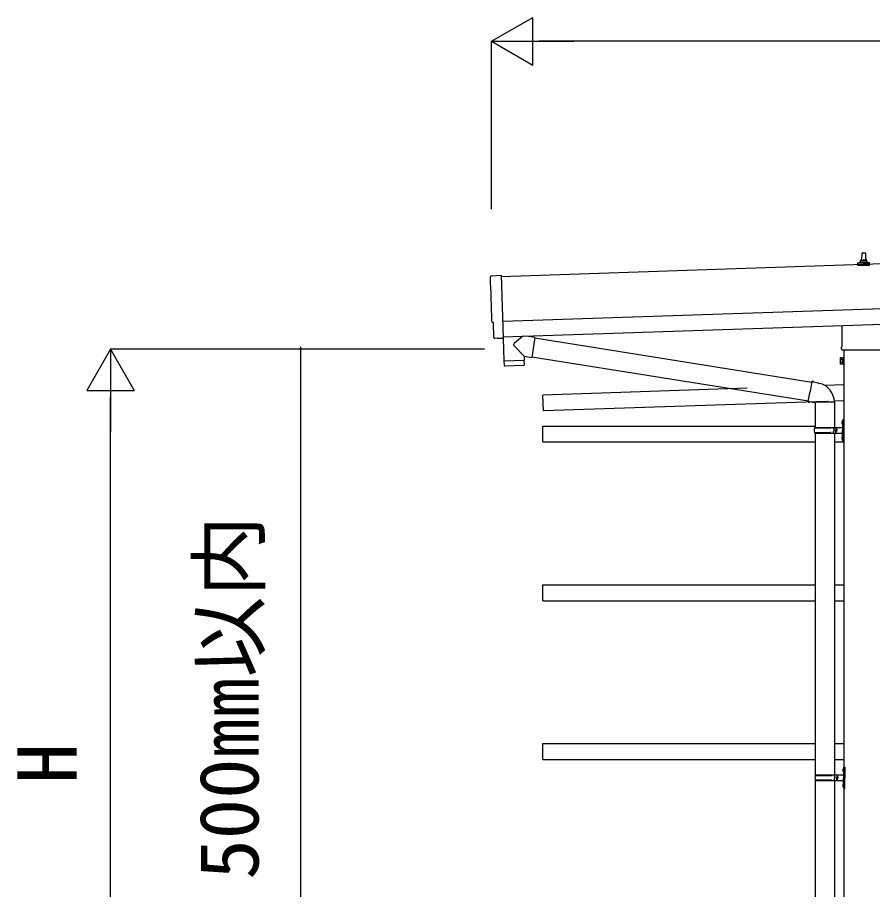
# Model space of a CAD drawing. Units: millimetres, scale not verified. Extents: x -13125 to 13125, y -19494 to 19412.
# Drawn here: x -325 to 2368, y 10554 to 13301 of the extents above; entities that cross this region are included whole.
import ezdxf
from ezdxf.enums import TextEntityAlignment as Align

# ---------------------------------------------------------------- set-up
doc = ezdxf.new("R2010")
doc.units = ezdxf.units.MM
doc.header["$LTSCALE"] = 70
for name, color, linetype in [('0-4_YKK_13', 4, 'Continuous'), ('0-5_YKK_A1', 4, 'Continuous'), ('0-6_YKK_D', 6, 'Continuous')]:
    doc.layers.add(name, color=color, linetype=linetype)
doc.styles.add('ＭＳ ゴシック', font='')
doc.styles.get('ＭＳ ゴシック').set_extended_font_data('MS Gothic')

msp = doc.modelspace()

# ---------------------------------------------------------------- linework, layer by layer
at = {"layer": '0-4_YKK_13'}
for p, q in [((2334.5, 12535.26), (2335.23, 12558.79)), ((2334.5, 12535.26), (2335.23, 12558.79)), ((2336.23, 12559.76), (2344.77, 12559.76)), ((2336.23, 12559.76), (2344.77, 12559.76)), ((2345.77, 12558.79), (2346.5, 12535.26)), ((2345.77, 12558.79), (2346.5, 12535.26)), ((2323.01, 12528.45), (2329.74, 12530.08)), ((2323.01, 12528.45), (2329.74, 12530.08)), ((2330.12, 12530.26), (2350.88, 12530.26)), ((2330.12, 12530.26), (2350.88, 12530.26)), ((2330.5, 12531.05), (2330.5, 12535.26)), ((2330.5, 12531.05), (2330.5, 12535.26)), ((2331.5, 12535.26), (2349.5, 12535.26)), ((2331.5, 12535.26), (2349.5, 12535.26)), ((2350.5, 12531.05), (2350.5, 12535.26)), ((2350.5, 12531.05), (2350.5, 12535.26)), ((2357.99, 12528.45), (2351.26, 12530.08)), ((2357.99, 12528.45), (2351.26, 12530.08)), ((2322.25, 12519.76), (2322.25, 12527.47)), ((2322.25, 12519.76), (2322.25, 12527.47)), ((2358.75, 12519.76), (2322.25, 12519.76)), ((2358.75, 12519.76), (2322.25, 12519.76)), ((2322.63, 12528.26), (2358.37, 12528.26)), ((2322.63, 12528.26), (2358.37, 12528.26)), ((2358.75, 12519.76), (2358.75, 12527.47)), ((2358.75, 12519.76), (2358.75, 12527.47)), ((2272.2, 12265.77), (2272.2, 12330.22)), ((2272.2, 12265.77), (2272.2, 12330.22)), ((1185.69, 12290.33), (1178.76, 12290.46)), ((1205.28, 12291.99), (1205.31, 12290.99)), ((1266.6, 12296.8), (1239.39, 12273.77)), ((1304.29, 12293.51), (1278.38, 12297.19)), ((1304.29, 12293.51), (1295.33, 12230.44)), ((1304.53, 12291.6), (2176.63, 12152.75)), ((1270.85, 12233.92), (1239.35, 12266.43)), ((2270.5, 12257), (2270.5, 12262.5)), ((2270.5, 12257), (2270.5, 12262.5)), ((1270.85, 12233.92), (1295.33, 12230.44)), ((1270.85, 12233.92), (1271.25, 12221.91)), ((1295.09, 12232.35), (2166.21, 12093.65)), ((2266.5, 12227.5), (2267.26, 12228.81)), ((2266.5, 12227.5), (2267.26, 12228.81)), ((2266.5, 12227.5), (2266.5, 12210.5)), ((2266.5, 12227.5), (2266.5, 12210.5)), ((2408.44, 12253.5), (2272.56, 12253.5)), ((2408.44, 12253.5), (2272.56, 12253.5)), ((1207.32, 12218.78), (1207.98, 12205.74)), ((1268.59, 12204.82), (1211.08, 12202.9)), ((1211.78, 12219.93), (1211.83, 12218.93)), ((1266.75, 12221.76), (1266.77, 12220.76)), ((2266.5, 12210.5), (2267.26, 12209.19)), ((2266.5, 12210.5), (2267.26, 12209.19)), ((2273.5, 12223.91), (2267.26, 12223.91)), ((2273.5, 12223.91), (2267.26, 12223.91)), ((2273.5, 12214.09), (2267.26, 12214.09)), ((2273.5, 12214.09), (2267.26, 12214.09)), ((2273.5, 12209.19), (2267.26, 12209.19)), ((2273.5, 12209.19), (2267.26, 12209.19)), ((2276, 12209.8), (2273.5, 12209.8)), ((2276, 12209.8), (2273.5, 12209.8)), ((2176.95, 12154.57), (2171.42, 12123.2)), ((2176.95, 12154.57), (2178.09, 12156.55)), ((2178.09, 12156.55), (2181.66, 12155.92)), ((2181.66, 12155.92), (2182.07, 12153.57)), ((2196.59, 12150.75), (2198.27, 12149.12)), ((2198.27, 12149.12), (2200.39, 12148.67)), ((2165.89, 12091.84), (2171.42, 12123.2)), ((2165.89, 12091.84), (2166.29, 12089.58)), ((2165.89, 12091.84), (2171.04, 12091.02)), ((2169.85, 12088.95), (2171.04, 12091.02)), ((2171.04, 12091.02), (2185.65, 12088.71)), ((2185.65, 12088.71), (2187.85, 12089.69)), ((2166.29, 12089.58), (2169.85, 12088.95)), ((2248.15, 12089.3), (2186.96, 12089.3)), ((2188, 12089.3), (2188, 12010)), ((2248, 12089.3), (2248, 12010)), ((2185, 12008), (2235.33, 12008)), ((2186, 12010), (2272, 12010)), ((2186, 12010), (2186, 12008)), ((2245, 12010), (2245, 12005.5)), ((2253, 12010), (2253, 12001)), ((2271.7, 12027.15), (2273.74, 12026.15)), ((2271.7, 12027.15), (2273.74, 12026.15)), ((2272.97, 12029.15), (2273.6, 12029.15)), ((2272.97, 12029.15), (2272.97, 12020.85)), ((2272.97, 12029.15), (2273.6, 12029.15)), ((2272.97, 12029.15), (2272.97, 12020.85)), ((2272.97, 12020.85), (2273.6, 12020.85)), ((2272.97, 12020.85), (2273.6, 12020.85)), ((2273.6, 12029.15), (2273.6, 12020.85)), ((2273.6, 12029.15), (2274, 12028.75)), ((2273.6, 12029.15), (2273.6, 12020.85)), ((2273.6, 12029.15), (2274, 12028.75)), ((2273.6, 12020.85), (2274, 12021.25)), ((2273.6, 12020.85), (2274, 12021.25)), ((2273.74, 12026.15), (2274.35, 12025)), ((2273.74, 12026.15), (2274.35, 12025)), ((2274, 12033), (2277, 12034.5)), ((2274, 12033), (2274, 12001)), ((2274, 12028.75), (2274, 12021.25)), ((2274, 12028.75), (2274, 12021.25)), ((2277, 12034.5), (2277, 12001)), ((2277, 12034.5), (2278, 12034.5)), ((2278, 12034.5), (2278, 12001)), ((2185, 11994), (2235.33, 11994)), ((2186, 11992), (2186, 11994)), ((2186, 11992), (2272, 11992)), ((2188, 11992), (2188, 10915)), ((2245, 12005.5), (2247, 12005.5)), ((2245, 11992), (2245, 11996.5)), ((2245, 11996.5), (2247, 11996.5)), ((2247, 12005.5), (2247, 12001)), ((2247, 11996.5), (2247, 12001)), ((2248, 11992), (2248, 10915)), ((2253, 12005.5), (2256, 12005.5)), ((2253, 11992), (2253, 12001)), ((2253, 11996.5), (2256, 11996.5)), ((2256, 12005.5), (2256, 12001)), ((2256, 11996.5), (2256, 12001)), ((2272.97, 11981.15), (2273.6, 11981.15)), ((2272.97, 11981.15), (2272.97, 11972.85)), ((2272.97, 11981.15), (2273.6, 11981.15)), ((2272.97, 11981.15), (2272.97, 11972.85)), ((2273.6, 11981.15), (2273.6, 11972.85)), ((2273.6, 11981.15), (2274, 11980.75)), ((2273.6, 11981.15), (2273.6, 11972.85)), ((2273.6, 11981.15), (2274, 11980.75)), ((2274, 11969), (2274, 12001)), ((2274, 11980.75), (2274, 11973.25)), ((2274, 11980.75), (2274, 11973.25)), ((2277, 11967.5), (2277, 12001)), ((2278, 11967.5), (2278, 12001)), ((2271.7, 11979.15), (2273.74, 11978.15)), ((2271.7, 11979.15), (2273.74, 11978.15)), ((2272.97, 11972.85), (2273.6, 11972.85)), ((2272.97, 11972.85), (2273.6, 11972.85)), ((2273.6, 11972.85), (2274, 11973.25)), ((2273.6, 11972.85), (2274, 11973.25)), ((2273.74, 11978.15), (2274.35, 11977)), ((2273.74, 11978.15), (2274.35, 11977)), ((2274, 11969), (2277, 11967.5)), ((2277, 11967.5), (2278, 11967.5)), ((2276.5, 10938), (2279.5, 10939.5)), ((2276.5, 10938), (2276.5, 10906)), ((2279.5, 10939.5), (2279.5, 10906)), ((2279.5, 10939.5), (2280.5, 10939.5)), ((2280.5, 10939.5), (2280.5, 10906)), ((2187.5, 10913), (2237.83, 10913)), ((2188.5, 10915), (2274.5, 10915)), ((2188.5, 10915), (2188.5, 10913)), ((2247.5, 10915), (2247.5, 10910.5)), ((2247.5, 10910.5), (2249.5, 10910.5)), ((2249.5, 10910.5), (2249.5, 10906)), ((2255.5, 10915), (2255.5, 10906)), ((2255.5, 10910.5), (2258.5, 10910.5)), ((2258.5, 10910.5), (2258.5, 10906)), ((2274.2, 10932.15), (2276.24, 10931.15)), ((2274.2, 10932.15), (2276.24, 10931.15)), ((2275.47, 10934.15), (2276.1, 10934.15)), ((2275.47, 10934.15), (2275.47, 10925.85)), ((2275.47, 10934.15), (2276.1, 10934.15)), ((2275.47, 10934.15), (2275.47, 10925.85)), ((2275.47, 10925.85), (2276.1, 10925.85)), ((2275.47, 10925.85), (2276.1, 10925.85)), ((2276.1, 10934.15), (2276.1, 10925.85)), ((2276.1, 10934.15), (2276.5, 10933.75)), ((2276.1, 10934.15), (2276.1, 10925.85)), ((2276.1, 10934.15), (2276.5, 10933.75)), ((2276.1, 10925.85), (2276.5, 10926.25)), ((2276.1, 10925.85), (2276.5, 10926.25)), ((2276.24, 10931.15), (2276.85, 10930)), ((2276.24, 10931.15), (2276.85, 10930)), ((2276.5, 10933.75), (2276.5, 10926.25)), ((2276.5, 10933.75), (2276.5, 10926.25)), ((2187.5, 10899), (2237.83, 10899)), ((2188, 10897.01), (2188, 9965)), ((2188.5, 10897), (2188.5, 10899)), ((2188.5, 10897), (2274.5, 10897)), ((2247.5, 10897), (2247.5, 10901.5)), ((2247.5, 10901.5), (2249.5, 10901.5)), ((2248, 10897.01), (2248, 9965)), ((2249.5, 10901.5), (2249.5, 10906)), ((2255.5, 10897), (2255.5, 10906)), ((2255.5, 10901.5), (2258.5, 10901.5)), ((2258.5, 10901.5), (2258.5, 10906)), ((2274.2, 10884.15), (2276.24, 10883.15)), ((2274.2, 10884.15), (2276.24, 10883.15)), ((2275.47, 10886.15), (2276.1, 10886.15)), ((2275.47, 10886.15), (2275.47, 10877.85)), ((2275.47, 10886.15), (2276.1, 10886.15)), ((2275.47, 10886.15), (2275.47, 10877.85)), ((2276.1, 10886.15), (2276.1, 10877.85)), ((2276.1, 10886.15), (2276.5, 10885.75)), ((2276.1, 10886.15), (2276.1, 10877.85)), ((2276.1, 10886.15), (2276.5, 10885.75)), ((2276.24, 10883.15), (2276.85, 10882)), ((2276.24, 10883.15), (2276.85, 10882)), ((2276.5, 10874), (2276.5, 10906)), ((2276.5, 10885.75), (2276.5, 10878.25)), ((2276.5, 10885.75), (2276.5, 10878.25)), ((2279.5, 10872.5), (2279.5, 10906)), ((2280.5, 10872.5), (2280.5, 10906)), ((2275.47, 10877.85), (2276.1, 10877.85)), ((2275.47, 10877.85), (2276.1, 10877.85)), ((2276.1, 10877.85), (2276.5, 10878.25)), ((2276.1, 10877.85), (2276.5, 10878.25)), ((2276.5, 10874), (2279.5, 10872.5)), ((2279.5, 10872.5), (2280.5, 10872.5))]:
    msp.add_line(p, q, dxfattribs=at)
for points in [[(1167.19, 12487.03), (1198.69, 12489.73), (1205.28, 12291.99)], [(1175.82, 12293.36), (1174.26, 12340.36), (1173.66, 12340.34)], [(1186.42, 12290.63), (1187.07, 12291.28), (1205.31, 12290.98)], [(1204.91, 12290.99), (1207.28, 12219.78), (1271.25, 12221.91)], [(2273.5, 12209.19), (2273.5, 12228.81), (2267.26, 12228.81)], [(2273.5, 12209.19), (2273.5, 12228.81), (2267.26, 12228.81)], [(2273.5, 12209.8), (2273.5, 12228.2), (2276, 12228.2)], [(2273.5, 12209.8), (2273.5, 12228.2), (2276, 12228.2)], [(1271.49, 12207.86), (1271.28, 12220.91), (1207.32, 12218.78)], [(2176.95, 12154.57), (2182.07, 12153.57), (2196.59, 12150.75)], [(2271.7, 12022.85), (2273.74, 12023.85), (2274.35, 12025)], [(2271.7, 12022.85), (2273.74, 12023.85), (2274.35, 12025)], [(2271.7, 11974.85), (2273.74, 11975.85), (2274.35, 11977)], [(2271.7, 11974.85), (2273.74, 11975.85), (2274.35, 11977)], [(2274.2, 10927.85), (2276.24, 10928.85), (2276.85, 10930)], [(2274.2, 10927.85), (2276.24, 10928.85), (2276.85, 10930)], [(2274.2, 10879.85), (2276.24, 10880.85), (2276.85, 10882)], [(2274.2, 10879.85), (2276.24, 10880.85), (2276.85, 10882)]]:
    msp.add_lwpolyline(points, dxfattribs=at)
msp.add_lwpolyline([(2276, 12208.5), (2276, 12229.5), (2278, 12229.5), (2278, 12208.5)], close=True, dxfattribs=at)
msp.add_lwpolyline([(2276, 12208.5), (2276, 12229.5), (2278, 12229.5), (2278, 12208.5)], close=True, dxfattribs=at)
for centre, radius, start, end in [((2336.23, 12558.76), 1, 90, 178.60509), ((2336.23, 12558.76), 1, 90, 178.60509), ((2344.77, 12558.76), 1, 1.39491, 90), ((2344.77, 12558.76), 1, 1.39491, 90), ((2329.5, 12531.05), 1, 283.62699, 0), ((2329.5, 12531.05), 1, 283.62699, 0), ((2334.59, 12534.63), 4.13, 90, 171.17633), ((2334.59, 12534.63), 4.13, 90, 171.17633), ((2331.5, 12534.26), 1, 90, 180), ((2331.5, 12534.26), 1, 90, 180), ((2343.83, 12535.26), 4.83, 133.60282, 180), ((2343.83, 12535.26), 4.83, 133.60282, 180), ((2337.17, 12535.26), 4.83, 0, 46.39718), ((2337.17, 12535.26), 4.83, 0, 46.39718), ((2346.41, 12534.63), 4.13, 8.82367, 90), ((2346.41, 12534.63), 4.13, 8.82367, 90), ((2349.5, 12534.26), 1, 0, 90), ((2349.5, 12534.26), 1, 0, 90), ((2351.5, 12531.05), 1, 180, 256.37301), ((2351.5, 12531.05), 1, 180, 256.37301), ((2323.25, 12527.47), 1, 103.62699, 180), ((2323.25, 12527.47), 1, 103.62699, 180), ((2357.75, 12527.47), 1, 0, 76.37301), ((2357.75, 12527.47), 1, 0, 76.37301), ((1242.77, 12270.08), 5, 132.56466, 226.88314), ((2274.5, 12262.5), 4, 125.09963, 180), ((2274.5, 12262.5), 4, 125.09963, 180), ((2274.5, 12257), 4, 180, 194.47751), ((2274.5, 12257), 4, 180, 194.47751), ((2274.5, 12257), 4, 194.47751, 241.04498), ((2274.5, 12257), 4, 194.47751, 241.04498), ((2270.84, 12226.36), 4.34, 145.61575, 214.38425), ((2270.84, 12226.36), 4.34, 145.61575, 214.38425), ((1210.98, 12205.9), 3, 182.90915, 271.95747), ((1268.49, 12207.81), 3, 271.90915, 0.90915), ((2282.74, 12219), 16.24, 162.41205, 197.58795), ((2282.74, 12219), 16.24, 162.41205, 197.58795), ((2270.84, 12211.64), 4.34, 145.61575, 214.38425), ((2270.84, 12211.64), 4.34, 145.61575, 214.38425), ((2187.85, 12089.69), 60.3, 359.62495, 78), ((2233.75, 12001), 49.25, 171.82876, 180.00002), ((2235.33, 12010), 2, 270, 359.99998), ((2277.3, 12025), 6, 136.21765, 223.78235), ((2277.3, 12025), 6, 136.21765, 223.78235), ((2272, 12012), 2, 270, 359.99998), ((2233.75, 12001), 49.25, 180.00002, 188.17127), ((2235.33, 11992), 2, 0.00005, 90.00004), ((2277.3, 11977), 6, 136.21765, 223.78235), ((2277.3, 11977), 6, 136.21765, 223.78235), ((2272, 11990), 2, 0.00005, 90.00004), ((2236.25, 10906), 49.25, 171.82876, 180.00002), ((2237.83, 10915), 2, 270, 359.99998), ((2279.8, 10930), 6, 136.21765, 223.78235), ((2279.8, 10930), 6, 136.21765, 223.78235), ((2274.5, 10917), 2, 270, 359.99998), ((2236.25, 10906), 49.25, 180.00002, 188.17127), ((2237.83, 10897), 2, 0.00005, 90.00004), ((2279.8, 10882), 6, 136.21765, 223.78235), ((2279.8, 10882), 6, 136.21765, 223.78235), ((2274.5, 10895), 2, 0.00005, 90.00004)]:
    msp.add_arc(centre, radius, start, end, dxfattribs=at)
for centre, major_axis, ratio, start_param, end_param in [((1167.44, 12484.04), (-3, -0.1), 0.99863, 4.7647489, 6.2979817), ((-3593.43, 12254.88), (4760.73, 158.69), 0.99863, 6.2686928, 6.2979817), ((1173.51, 12344.74), (-4.4, -0.15), 0.99863, 6.2686928, 7.8539816), ((1178.83, 12293.47), (-2.11, -2.14), 0.9974, 5.5252311, 7.0411395), ((1185.71, 12291.33), (-0.704, -0.714), 0.9974, 0.7579542, 1.5707963)]:
    msp.add_ellipse(centre, major_axis=major_axis, ratio=ratio, start_param=start_param, end_param=end_param, dxfattribs=at)
at = {"layer": '0-5_YKK_A1'}
for p, q in [((6581.87, 12664.08), (1198.85, 12484.65)), ((1203.52, 12344.73), (6586.53, 12524.16)), ((1205.18, 12294.75), (6588.2, 12474.19)), ((2278, 12253.5), (2278, 9256)), ((2278, 12253.5), (2278, 9256)), ((1973.22, 12133.29), (1330.03, 12111.85)), ((2278, 12143.45), (2218.75, 12141.47)), ((1331.77, 12061.85), (1330.03, 12111.85)), ((2223.41, 12091.6), (1331.77, 12061.88)), ((2223.41, 12091.6), (2192.48, 12090.57)), ((2228.04, 12091.75), (2226.74, 12091.71)), ((2278, 12093.42), (2248.09, 12092.42)), ((1330.03, 12013.89), (2186, 12013.89)), ((1330.03, 11963.86), (1330.03, 12013.89)), ((1330.03, 11963.89), (2188, 11963.89)), ((2248, 11963.89), (2278, 11963.89)), ((1330.03, 11513.89), (2188, 11513.89)), ((1330.03, 11463.89), (1330.03, 11513.89)), ((2248, 11513.89), (2278, 11513.89)), ((1330.03, 11463.89), (2188, 11463.89)), ((2248, 11463.89), (2278, 11463.89)), ((1330.03, 11013.89), (2188, 11013.89)), ((1330.03, 10963.89), (1330.03, 11013.89)), ((2248, 11013.89), (2278, 11013.89)), ((1330.03, 10963.89), (2188, 10963.89)), ((2248, 10963.89), (2278, 10963.89))]:
    msp.add_line(p, q, dxfattribs=at)
msp.add_arc((1237.39, 12274.68), 3.75, 252.28183, 277.03617, dxfattribs=at)
at = {"layer": '0-6_YKK_D'}
for p, q in [((1167.86, 13226.44), (1297.76, 13301.44)), ((1297.76, 13151.44), (1297.76, 13301.44)), ((1167.86, 12697.51), (1167.86, 13227.44)), ((1167.86, 13226.44), (1297.76, 13151.44)), ((1167.86, 13226.44), (1427.67, 13226.44)), ((6467.53, 13226.44), (1317.86, 13226.44)), ((-32.14, 12256), (-107.14, 12126.1)), ((1146.39, 12256), (-33.14, 12256)), ((-32.14, 12256), (42.86, 12126.1)), ((-32.14, 12256), (-32.14, 11996.19)), ((-107.14, 12126.1), (42.86, 12126.1)), ((-32.14, 9906), (-32.14, 12106))]:
    msp.add_line(p, q, dxfattribs=at)
msp.add_lwpolyline([(567.86, 10013.89), (567.86, 10463.89), (567.86, 12263.57)], dxfattribs=at)

# ---------------------------------------------------------------- texts
at = {"layer": '0-6_YKK_D', "style": 'ＭＳ ゴシック'}
for s, p in [('500㎜以内', (490.33, 10585.05)), ('H', (-82.14, 10887.19))]:
    msp.add_text(s, height=187, rotation=90, dxfattribs=at).set_placement(p, align=Align.BOTTOM_LEFT)

doc.saveas('drawing.dxf')
